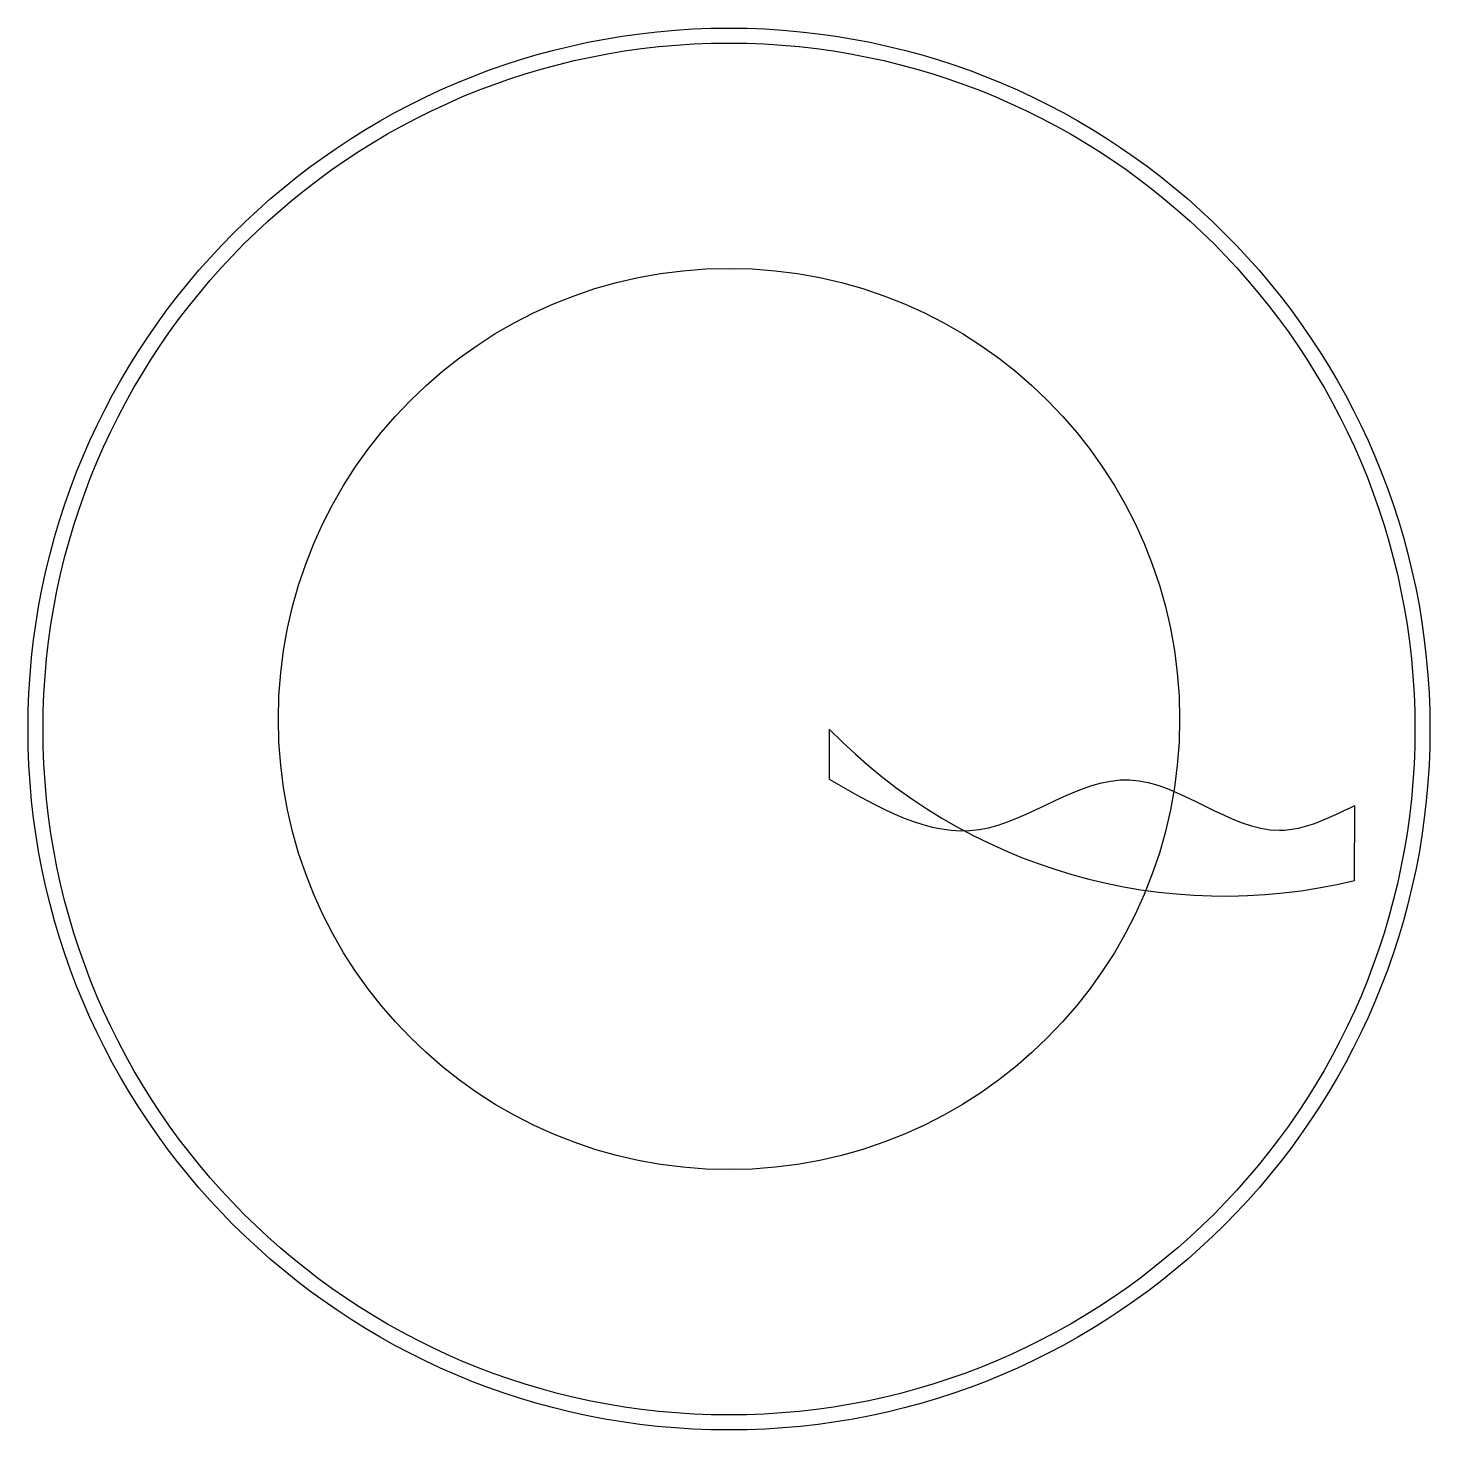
# Model space of a CAD drawing. Header units: millimetres. Extents: x 2840 to 3120, y 1866 to 2146.
import ezdxf

# ---------------------------------------------------------------- set-up
doc = ezdxf.new("R2010")
doc.units = ezdxf.units.MM

msp = doc.modelspace()

# ---------------------------------------------------------------- linework, layer by layer
for p, q in [((2999.93, 2006.43), (2999.93, 1996.43, 20)), ((3104.88, 1976.18), (3104.92, 1991.18, 20))]:
    msp.add_line(p, q)
for centre, radius in [((2979.93, 2006.43, 100), 140), ((2979.93, 2006.43, 90), 137), ((2979.93, 2008.43, -250), 90)]:
    msp.add_circle(centre, radius)
msp.add_arc((3078.89, 2083.18), 110.11, 224.186, 283.653)
msp.add_spline([(2999.93, 1996.43, 20), (3029.91, 1986.36, 20), (3059.93, 1996.29, 20), (3089.91, 1986.22, 20), (3104.92, 1991.18, 20)], degree=3)

doc.saveas('drawing.dxf')
